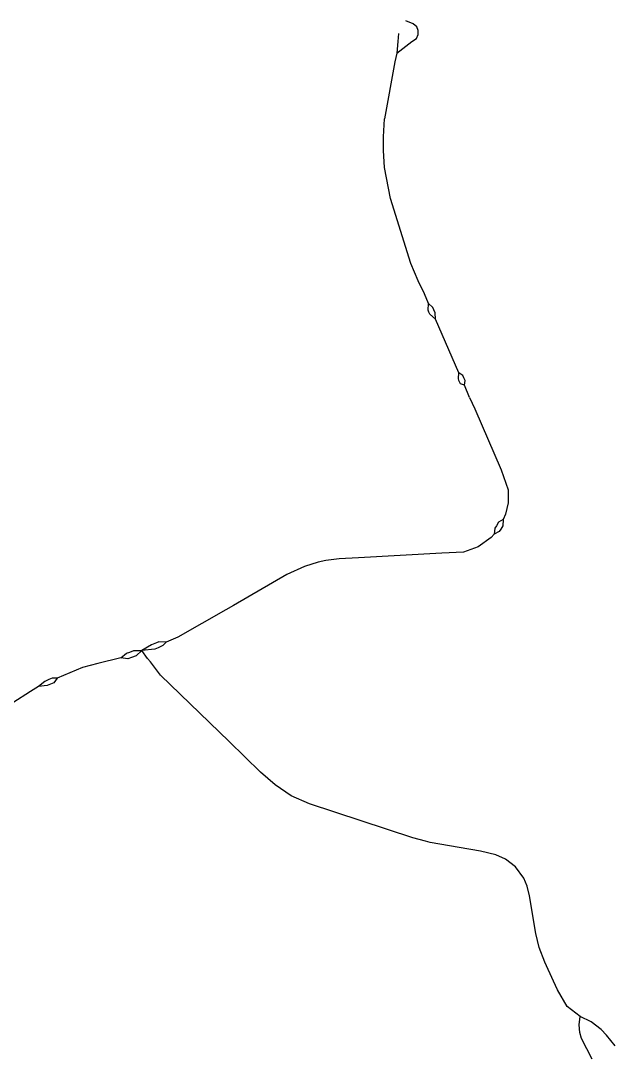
# Model space of a CAD drawing. Header units: inches. Extents: x 25491055 to 25513295, y 6670591 to 6686249.
# Drawn here: x 25504053 to 25504628, y 6672094 to 6673097 of the extents above; entities that cross this region are included whole.
import ezdxf

# ---------------------------------------------------------------- set-up
doc = ezdxf.new("R2010")
doc.units = ezdxf.units.IN
doc.header["$MEASUREMENT"] = 0

msp = doc.modelspace()

# ---------------------------------------------------------------- linework, layer by layer
for points in [[(25504416.5, 6673065.4), (25504430.9, 6673076.5), (25504435.4, 6673079.4), (25504437.3, 6673083.5), (25504437.3, 6673087.3), (25504435.9, 6673090.8), (25504432.4, 6673093.6), (25504425.1, 6673096.7)], [(25504417.6, 6673076.8), (25504416.5, 6673065.4)], [(25504418.1, 6673084.5), (25504417.6, 6673076.8)], [(25504416.5, 6673065.4), (25504414.5, 6673057)], [(25504414.5, 6673057), (25504404.5, 6673001.8)], [(25504437.3, 6672845.6), (25504430.2, 6672862.2), (25504410.4, 6672925.1), (25504404.7, 6672954.9), (25504403.7, 6672971.5), (25504403.7, 6672984.6), (25504404.5, 6673001.8)], [(25504443.2, 6672832.9), (25504437.3, 6672845.6)], [(25504447.3, 6672823.5), (25504443.2, 6672832.9)], [(25504447.6, 6672815.3), (25504446.7, 6672817.3), (25504447.3, 6672823.5)], [(25504452.4, 6672817.5), (25504451.3, 6672819.8), (25504447.3, 6672823.5)], [(25504454, 6672808.3), (25504448.4, 6672813.3), (25504447.6, 6672815.3)], [(25504454, 6672808.3), (25504453.6, 6672814.6), (25504452.4, 6672817.5)], [(25504476.5, 6672756.7), (25504454, 6672808.3)], [(25504476.6, 6672749.3), (25504476, 6672751), (25504476.5, 6672756.7)], [(25504481.3, 6672751.7), (25504480.3, 6672753.9), (25504476.5, 6672756.7)], [(25504481.8, 6672744.6), (25504478, 6672746.1), (25504476.6, 6672749.3)], [(25504481.8, 6672744.6), (25504482.5, 6672749.1), (25504481.3, 6672751.7)], [(25504486.9, 6672732.9), (25504481.8, 6672744.6)], [(25504486.9, 6672732.9), (25504491.8, 6672721.8)], [(25504491.8, 6672721.8), (25504517.3, 6672662.8)], [(25504517.3, 6672662.8), (25504524, 6672643.6), (25504524.2, 6672631.1), (25504521.6, 6672620.2), (25504519.2, 6672615.1)], [(25504519.2, 6672615.1), (25504514.9, 6672612.5), (25504512.8, 6672609)], [(25504519.2, 6672615.1), (25504519.1, 6672608.9), (25504517, 6672605.7)], [(25504512.8, 6672609), (25504511.3, 6672606.7), (25504510.5, 6672600.8)], [(25504517, 6672605.7), (25504515.5, 6672603.4), (25504510.5, 6672600.8)], [(25504510.5, 6672600.8), (25504507.6, 6672597.6), (25504495, 6672588.7), (25504480.8, 6672583.4), (25504460.1, 6672582.5)], [(25504460.1, 6672582.5), (25504379.6, 6672578), (25504360.8, 6672577.1), (25504348, 6672575.3), (25504340.5, 6672573.8), (25504327.4, 6672569.7), (25504310.3, 6672561.7), (25504258.9, 6672532)], [(25504251.2, 6672527.6), (25504205.1, 6672501.3), (25504193.6, 6672496.5)], [(25504258.9, 6672532), (25504251.2, 6672527.6)], [(25504184.2, 6672495.9), (25504179.6, 6672494), (25504170.1, 6672488.3)], [(25504193.6, 6672496.5), (25504186.7, 6672496.9), (25504184.2, 6672495.9)], [(25504193.6, 6672496.5), (25504190.5, 6672493.4), (25504185.8, 6672491)], [(25504149.9, 6672481.4), (25504155.5, 6672485.8), (25504158.6, 6672486.9)], [(25504158.6, 6672486.9), (25504162.6, 6672488.3), (25504170.1, 6672488.3)], [(25504170.1, 6672488.3), (25504164.6, 6672483.3), (25504160.3, 6672481.8)], [(25504185.8, 6672491), (25504182.8, 6672489.7), (25504170.1, 6672488.3)], [(25504175.8, 6672480.8), (25504170.1, 6672488.3)], [(25504149.9, 6672481.4), (25504127.6, 6672475.9), (25504113, 6672472), (25504088.4, 6672461.8)], [(25504160.3, 6672481.8), (25504156.6, 6672480.5), (25504149.9, 6672481.4)], [(25504314.3, 6672348.2), (25504299, 6672358.7), (25504284.8, 6672370.8), (25504254.6, 6672400.6), (25504188.1, 6672464.5), (25504178.4, 6672477.6), (25504175.8, 6672480.8)], [(25504070.5, 6672453.7), (25504062.7, 6672448.8), (25504045.7, 6672438), (25504030.3, 6672424), (25504010.2, 6672401.9), (25504000, 6672389.9), (25503987.9, 6672377.5), (25503980, 6672370.3), (25503972.3, 6672365.1), (25503962.2, 6672360.2), (25503949.8, 6672356.9), (25503914.7, 6672349.2)], [(25504080.3, 6672460.3), (25504076.4, 6672458.5), (25504070.5, 6672453.7)], [(25504082, 6672455.9), (25504078.7, 6672454.7), (25504070.5, 6672453.7)], [(25504088.4, 6672461.8), (25504083.4, 6672461.7), (25504080.3, 6672460.3)], [(25504088.4, 6672461.8), (25504085.1, 6672457.1), (25504082, 6672455.9)], [(25504444.1, 6672304.2), (25504432, 6672307.6), (25504332.3, 6672340.2), (25504314.3, 6672348.2)], [(25504497.4, 6672294.5), (25504476.8, 6672298.1), (25504448.8, 6672302.9), (25504444.1, 6672304.2)], [(25504551, 6672215.1), (25504544.8, 6672251.5), (25504542.5, 6672260.9), (25504539.1, 6672268.6), (25504531.1, 6672279.4), (25504521.4, 6672286.8), (25504512.2, 6672291), (25504497.4, 6672294.5)], [(25504567.8, 6672169.1), (25504559.4, 6672187.4), (25504554.1, 6672201.5), (25504551, 6672215.1)], [(25504571.7, 6672160.7), (25504567.8, 6672169.1)], [(25504593.8, 6672135), (25504581.2, 6672144.6), (25504571.7, 6672160.7)], [(25504605.3, 6672093.6), (25504595.1, 6672113.5), (25504593.3, 6672119.3), (25504592.6, 6672127), (25504593.8, 6672135)], [(25504619, 6672117), (25504613.9, 6672122.2), (25504604.3, 6672129.9), (25504593.8, 6672135)], [(25504627.6, 6672106.5), (25504619, 6672117)]]:
    msp.add_lwpolyline(points)

doc.saveas('drawing.dxf')
